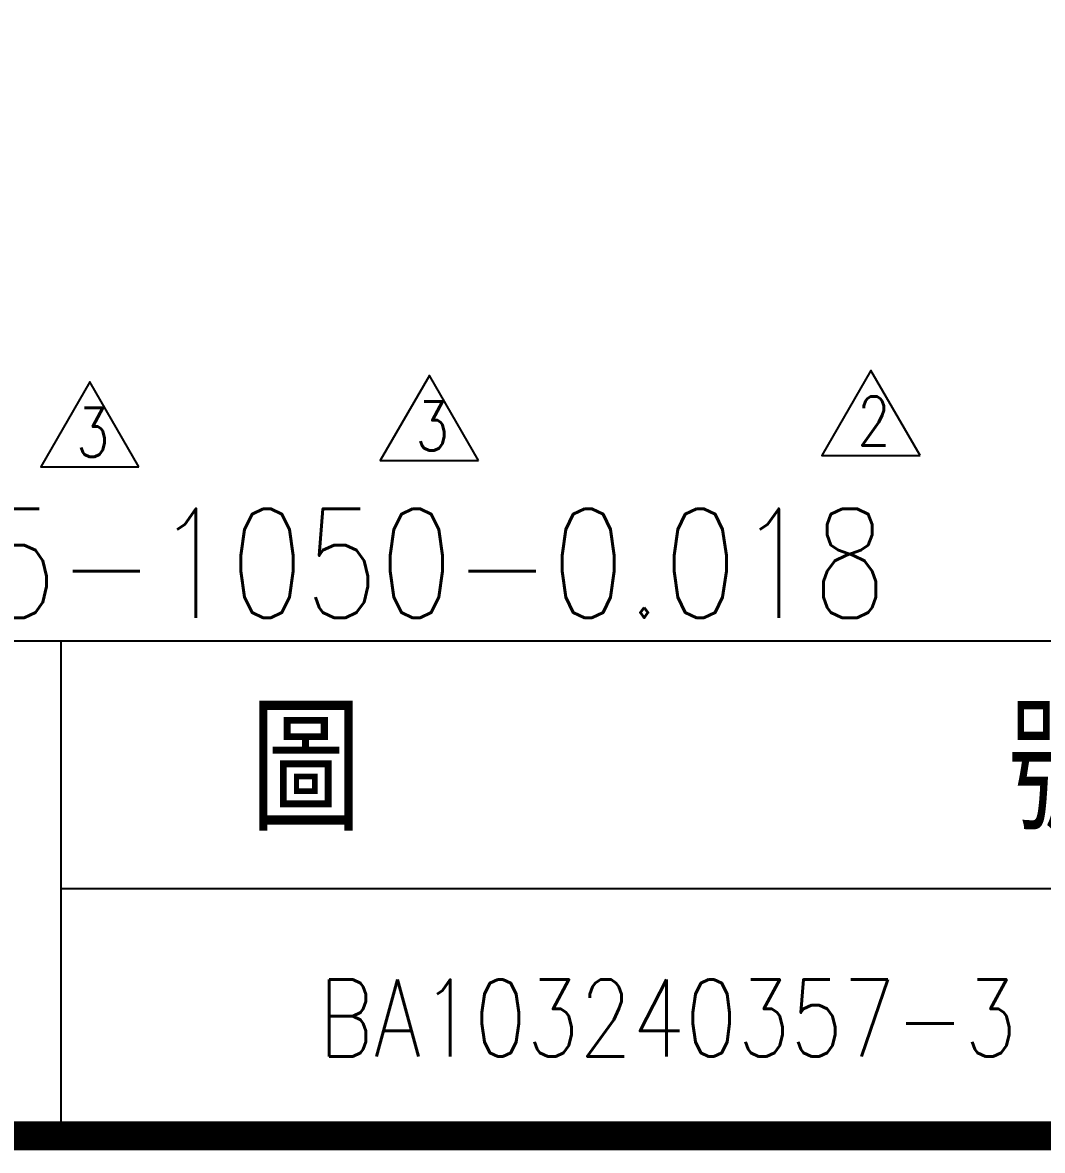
# Model space of a CAD drawing. Header units: millimetres. Extents: x 1519 to 1850, y 53 to 287.
# Drawn here: x 1712.76 to 1751.22, y 52.88 to 95.41 of the extents above; entities that cross this region are included whole.
import ezdxf
from ezdxf.enums import TextEntityAlignment as Align

# ---------------------------------------------------------------- set-up
doc = ezdxf.new("R2010")
doc.units = ezdxf.units.MM
doc.header["$LTSCALE"] = 6
doc.layers.get('0').update_dxf_attribs({"linetype": 'CONTINUOUS'})
doc.styles.add('SIMPLEX', font='SIMPLEX.shx', dxfattribs={"width": 0.8, "height": 2.8, "bigfont": 'chineset.shx'})
doc.styles.get("Standard").update_dxf_attribs({"font": 'TXT', "width": 0.8, "bigfont": 'CHINESET'})

msp = doc.modelspace()

# ---------------------------------------------------------------- linework, layer by layer
at = {"color": 3}
for p, q in [((1644.6761, 72.0943), (1849.3552, 72.0943)), ((1714.213, 53.4314), (1714.213, 72.0943)), ((1714.213, 62.7629), (1849.3552, 62.7629))]:
    msp.add_line(p, q, dxfattribs=at)
at = {"const_width": 1.0958}
msp.add_lwpolyline([(1519.7808, 53.4314), (1849.3552, 53.4314), (1849.3552, 286.915), (1519.7808, 286.915)], close=True, dxfattribs=at)
at = {"color": 3, "extrusion": (0, 0, -1)}
for points in [[(-1729.9509, 78.8963), (-1728.0989, 82.1041), (-1726.2469, 78.8963)], [(-1746.6035, 79.0861), (-1744.7515, 82.2938), (-1742.8995, 79.0861)], [(-1717.1465, 78.6566), (-1715.2945, 81.8644), (-1713.4425, 78.6566)]]:
    msp.add_lwpolyline(points, close=True, dxfattribs=at)

# ---------------------------------------------------------------- texts
at = {"color": 3, "extrusion": (0, 0, -1), "style": 'SIMPLEX', "text_generation_flag": 2, "width": 0.8}
for s, p in [('2', (-1744.2332, 79.4698)), ('3', (-1714.7762, 79.0403)), ('3', (-1727.5806, 79.28))]:
    msp.add_text(s, height=1.8398, dxfattribs=at).set_placement(p)
at = {"color": 3, "style": 'SIMPLEX', "width": 0.8}
for s, height, p in [('=1R16-10T3-1FSDC-935-1050-0.018', 4.108836, (1654.7756, 75.0231)), ('BA103240357-3', 2.89958, (1723.9155, 57.8767))]:
    msp.add_text(s, height=height, dxfattribs=at).set_placement(p, align=Align.MIDDLE_LEFT)
at = {"color": 3, "width": 0.9}
msp.add_text('圖      號', height=4.6585, dxfattribs=at).set_placement((1721.344, 64.9333))

doc.saveas('drawing.dxf')
